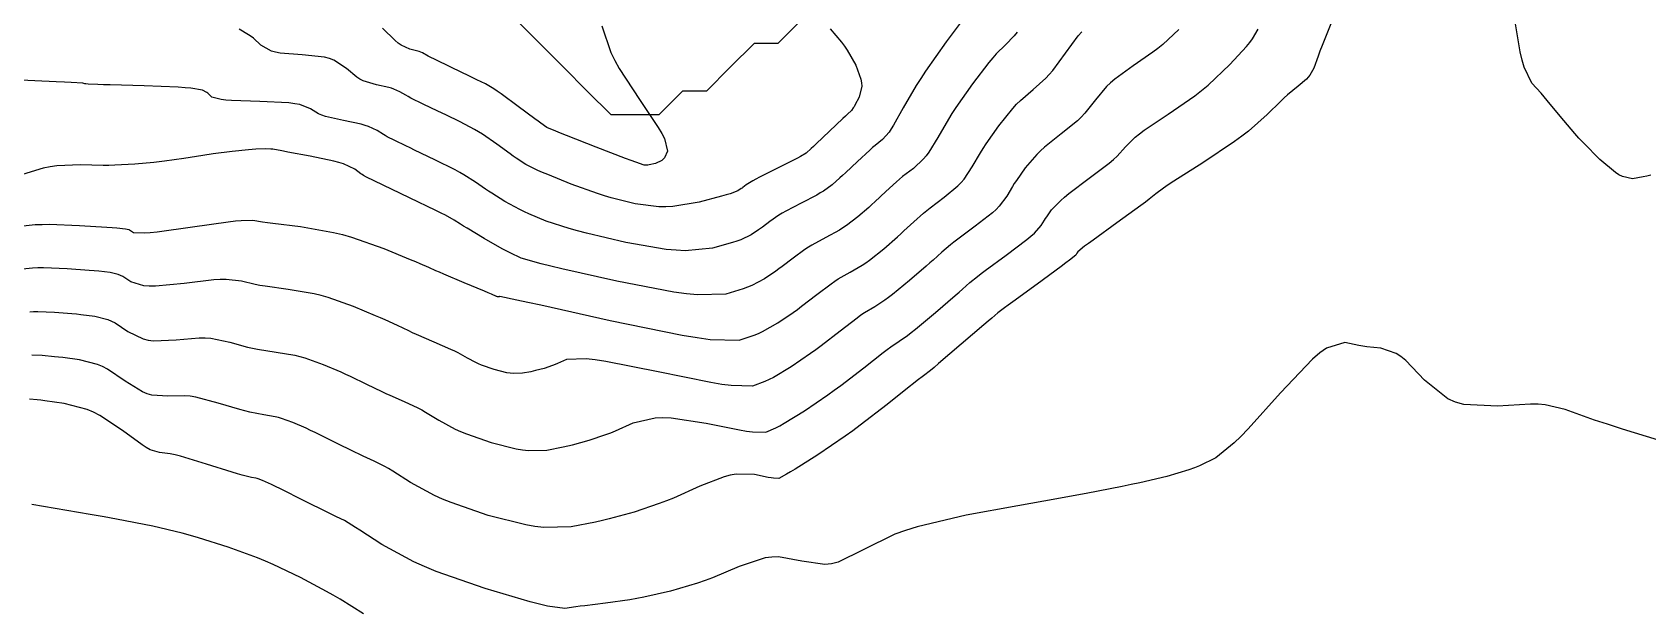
# Model space of a CAD drawing. Header units: metres. Extents: x 837475 to 838479, y 1189012 to 1191015.
# Drawn here: x 837605.8 to 837673.6, y 1189086.7 to 1189110.9 of the extents above; entities that cross this region are included whole.
import ezdxf

# ---------------------------------------------------------------- set-up
doc = ezdxf.new("R2010")
doc.units = ezdxf.units.M
doc.header["$LTSCALE"] = 0.3
for name, color, linetype in [('COTAS 10', 1, 'Continuous'), ('COTAS INT', 252, 'Continuous'), ('DRENAJE', 5, 'Continuous')]:
    doc.layers.add(name, color=color, linetype=linetype)

msp = doc.modelspace()

# ---------------------------------------------------------------- linework, layer by layer
at = {"layer": 'COTAS 10'}
for points, elevation in [([(837653.896, 1189111.042), (837653.226, 1189110.413), (837653.023, 1189110.245), (837652.812, 1189110.08), (837651.987, 1189109.509), (837651.211, 1189108.954), (837651.032, 1189108.799), (837650.868, 1189108.644), (837650.402, 1189108.08), (837649.958, 1189107.517), (837649.807, 1189107.362), (837649.645, 1189107.208), (837648.96, 1189106.656), (837648.265, 1189106.103), (837648.097, 1189105.949), (837647.939, 1189105.794), (837647.455, 1189105.231), (837647.083, 1189104.703), (837646.995, 1189104.57), (837646.915, 1189104.444), (837646.68, 1189104.037), (837646.36, 1189103.619), (837646.226, 1189103.486), (837646.072, 1189103.346), (837645.352, 1189102.777), (837644.621, 1189102.233), (837644.46, 1189102.109), (837644.317, 1189101.996), (837643.951, 1189101.685), (837643.592, 1189101.359), (837643.454, 1189101.237), (837643.299, 1189101.102), (837642.598, 1189100.497), (837641.88, 1189099.907), (837641.714, 1189099.78), (837641.562, 1189099.669), (837641.133, 1189099.4), (837640.707, 1189099.141), (837640.558, 1189099.037), (837640.394, 1189098.918), (837639.687, 1189098.371), (837638.887, 1189097.752), (837638.664, 1189097.588), (837638.44, 1189097.428), (837637.629, 1189096.878), (837636.883, 1189096.432), (837636.701, 1189096.337), (837636.529, 1189096.254), (837635.999, 1189096.06), (837635.113, 1189096.085), (837634.717, 1189096.14), (837634.256, 1189096.216), (837632.047, 1189096.667), (837629.854, 1189097.103), (837629.403, 1189097.171), (837629.019, 1189097.215), (837628.197, 1189097.182), (837627.821, 1189097.013), (837627.718, 1189096.972), (837627.617, 1189096.933), (837627.254, 1189096.811), (837626.898, 1189096.714), (837626.8, 1189096.69), (837626.703, 1189096.669), (837626.352, 1189096.602), (837625.957, 1189096.593), (837625.831, 1189096.607), (837625.698, 1189096.628), (837625.158, 1189096.764), (837624.63, 1189096.948), (837624.505, 1189097), (837624.388, 1189097.051), (837624.043, 1189097.239), (837623.654, 1189097.458), (837623.51, 1189097.529), (837623.349, 1189097.605), (837622.639, 1189097.917), (837621.908, 1189098.231), (837621.735, 1189098.308), (837621.574, 1189098.38), (837621.1, 1189098.605), (837620.58, 1189098.847), (837620.39, 1189098.931), (837620.18, 1189099.022), (837619.258, 1189099.409), (837618.198, 1189099.783), (837617.901, 1189099.866), (837617.603, 1189099.939), (837616.518, 1189100.126), (837615.551, 1189100.257), (837615.328, 1189100.295), (837615.125, 1189100.333), (837614.551, 1189100.475), (837613.912, 1189100.548), (837613.667, 1189100.544), (837613.392, 1189100.528), (837612.156, 1189100.38), (837610.942, 1189100.257), (837610.682, 1189100.256), (837610.454, 1189100.269), (837609.906, 1189100.44), (837609.572, 1189100.663), (837609.479, 1189100.709), (837609.385, 1189100.749), (837609.047, 1189100.839), (837608.563, 1189100.891), (837608.377, 1189100.907), (837608.169, 1189100.924), (837607.233, 1189100.99), (837606.245, 1189101.026), (837606.006, 1189101.024), (837605.781, 1189101.016), (837605.09, 1189100.943)], 1620), ([(837629.679, 1189111.183), (837630.064, 1189110.069), (837630.224, 1189109.738), (837630.407, 1189109.399), (837631.259, 1189108.091), (837632.05, 1189106.927), (837632.194, 1189106.677), (837632.305, 1189106.458), (837632.436, 1189105.928), (837632.308, 1189105.652), (837632.257, 1189105.593), (837632.199, 1189105.541), (837631.931, 1189105.416), (837631.667, 1189105.357), (837631.612, 1189105.346), (837631.564, 1189105.339), (837631.455, 1189105.335), (837631.11, 1189105.46), (837630.913, 1189105.535), (837630.673, 1189105.627), (837629.439, 1189106.102), (837628.196, 1189106.586), (837627.95, 1189106.684), (837627.747, 1189106.766), (837627.369, 1189106.928), (837627.124, 1189107.099), (837627.006, 1189107.186), (837626.865, 1189107.29), (837626.172, 1189107.807), (837625.452, 1189108.334), (837625.294, 1189108.445), (837625.154, 1189108.54), (837624.799, 1189108.754), (837624.435, 1189108.928), (837624.29, 1189108.997), (837624.127, 1189109.076), (837623.375, 1189109.435), (837622.654, 1189109.785), (837622.509, 1189109.857), (837622.387, 1189109.918), (837622.147, 1189110.051), (837622.014, 1189110.112), (837621.961, 1189110.129), (837621.901, 1189110.145), (837621.626, 1189110.204), (837621.253, 1189110.377), (837621.132, 1189110.465), (837621.003, 1189110.57), (837620.472, 1189111.098)], 1610)]:
    msp.add_lwpolyline(points, dxfattribs=dict(at, elevation=elevation))
at = {"layer": 'COTAS INT'}
for points, elevation in [([(837644.927, 1189111.585), (837644.137, 1189110.517), (837643.272, 1189109.289), (837643.069, 1189108.982), (837642.881, 1189108.687), (837642.335, 1189107.741), (837641.93, 1189107.018), (837641.832, 1189106.864), (837641.74, 1189106.732), (837641.458, 1189106.422), (837641.151, 1189106.173), (837641.043, 1189106.079), (837640.925, 1189105.973), (837640.417, 1189105.501), (837639.905, 1189105.017), (837639.783, 1189104.905), (837639.671, 1189104.802), (837639.342, 1189104.51), (837638.98, 1189104.253), (837638.848, 1189104.173), (837638.701, 1189104.088), (837638.053, 1189103.749), (837637.399, 1189103.409), (837637.249, 1189103.323), (837637.112, 1189103.241), (837636.726, 1189102.976), (837636.426, 1189102.744), (837636.343, 1189102.683), (837636.259, 1189102.623), (837635.954, 1189102.417), (837635.518, 1189102.211), (837635.351, 1189102.151), (837635.165, 1189102.09), (837634.323, 1189101.861), (837633.176, 1189101.751), (837632.795, 1189101.766), (837632.388, 1189101.801), (837630.693, 1189102.09), (837629.041, 1189102.483), (837628.661, 1189102.583), (837628.315, 1189102.679), (837627.343, 1189102.995), (837626.62, 1189103.299), (837626.431, 1189103.387), (837626.245, 1189103.478), (837625.614, 1189103.821), (837625.059, 1189104.161), (837624.921, 1189104.249), (837624.791, 1189104.335), (837624.379, 1189104.625), (837623.895, 1189104.937), (837623.719, 1189105.036), (837623.525, 1189105.141), (837622.671, 1189105.568), (837621.822, 1189105.973), (837621.63, 1189106.064), (837621.458, 1189106.147), (837620.992, 1189106.37), (837620.67, 1189106.535), (837620.588, 1189106.581), (837620.51, 1189106.628), (837620.253, 1189106.796), (837619.892, 1189106.964), (837619.748, 1189107.01), (837619.584, 1189107.055), (837618.831, 1189107.216), (837618.085, 1189107.387), (837617.926, 1189107.439), (837617.786, 1189107.492), (837617.453, 1189107.702), (837617.005, 1189107.884), (837616.794, 1189107.92), (837616.545, 1189107.951), (837615.332, 1189108.01), (837614.134, 1189108.052), (837613.895, 1189108.071), (837613.697, 1189108.093), (837613.313, 1189108.202), (837613.179, 1189108.326), (837613.138, 1189108.357), (837613.095, 1189108.387), (837612.924, 1189108.487), (837612.435, 1189108.571), (837612.192, 1189108.591), (837611.902, 1189108.61), (837610.464, 1189108.667), (837609.043, 1189108.708), (837608.763, 1189108.717), (837608.533, 1189108.724), (837608.115, 1189108.742), (837608.023, 1189108.753), (837607.977, 1189108.761), (837607.901, 1189108.778), (837607.412, 1189108.812), (837607.128, 1189108.827), (837606.781, 1189108.844), (837604.99, 1189108.923)], 1614), ([(837660.359, 1189111.488), (837659.917, 1189110.364), (837659.824, 1189110.124), (837659.744, 1189109.914), (837659.56, 1189109.416), (837659.399, 1189109.119), (837659.332, 1189109.036), (837659.257, 1189108.954), (837658.906, 1189108.656), (837658.456, 1189108.292), (837658.318, 1189108.168), (837658.175, 1189108.034), (837657.607, 1189107.467), (837656.824, 1189106.772), (837656.545, 1189106.557), (837656.239, 1189106.333), (837654.909, 1189105.443), (837653.688, 1189104.664), (837653.452, 1189104.51), (837653.259, 1189104.382), (837652.929, 1189104.142), (837652.653, 1189103.914), (837652.494, 1189103.794), (837652.3, 1189103.65), (837651.301, 1189102.924), (837650.301, 1189102.198), (837650.107, 1189102.053), (837649.947, 1189101.934), (837649.667, 1189101.707), (837649.623, 1189101.645), (837649.613, 1189101.63), (837649.604, 1189101.615), (837649.576, 1189101.567), (837649.313, 1189101.354), (837649.155, 1189101.235), (837648.96, 1189101.089), (837647.948, 1189100.347), (837646.934, 1189099.606), (837646.738, 1189099.462), (837646.578, 1189099.345), (837646.307, 1189099.142), (837646.051, 1189098.92), (837645.901, 1189098.792), (837645.717, 1189098.634), (837644.768, 1189097.822), (837643.812, 1189097.009), (837643.624, 1189096.852), (837643.47, 1189096.723), (837643.187, 1189096.5), (837642.913, 1189096.297), (837642.763, 1189096.179), (837642.582, 1189096.036), (837641.661, 1189095.3), (837640.527, 1189094.424), (837640.211, 1189094.192), (837639.895, 1189093.965), (837638.745, 1189093.186), (837637.792, 1189092.578), (837637.6, 1189092.46), (837637.439, 1189092.363), (837637.116, 1189092.193), (837636.885, 1189092.199), (837636.782, 1189092.214), (837636.662, 1189092.234), (837636.086, 1189092.351), (837635.316, 1189092.369), (837635.073, 1189092.326), (837634.818, 1189092.263), (837633.788, 1189091.86), (837632.689, 1189091.366), (837632.389, 1189091.245), (837632.091, 1189091.131), (837631.032, 1189090.774), (837629.991, 1189090.49), (837629.705, 1189090.422), (837629.419, 1189090.358), (837628.396, 1189090.164), (837627.241, 1189090.136), (837626.873, 1189090.177), (837626.484, 1189090.239), (837624.905, 1189090.637), (837623.361, 1189091.176), (837622.995, 1189091.326), (837622.655, 1189091.477), (837621.646, 1189092.025), (837620.905, 1189092.497), (837620.733, 1189092.6), (837620.576, 1189092.691), (837620.13, 1189092.917), (837619.666, 1189093.127), (837619.497, 1189093.208), (837619.311, 1189093.297), (837618.494, 1189093.701), (837617.654, 1189094.114), (837617.454, 1189094.209), (837617.267, 1189094.297), (837616.709, 1189094.543), (837616.238, 1189094.709), (837616.106, 1189094.746), (837615.974, 1189094.778), (837615.491, 1189094.862), (837614.902, 1189094.972), (837614.703, 1189095.021), (837614.487, 1189095.078), (837613.577, 1189095.354), (837612.636, 1189095.599), (837612.401, 1189095.637), (837612.176, 1189095.662), (837611.458, 1189095.647), (837610.791, 1189095.684), (837610.6, 1189095.742), (837610.406, 1189095.821), (837609.679, 1189096.279), (837608.93, 1189096.778), (837608.721, 1189096.882), (837608.513, 1189096.972), (837607.756, 1189097.172), (837607.054, 1189097.263), (837606.879, 1189097.283), (837606.713, 1189097.3), (837606.186, 1189097.346), (837605.757, 1189097.362)], 1624), ([(837673.711, 1189104.923), (837673.54, 1189104.884), (837673.384, 1189104.85), (837672.94, 1189104.767), (837672.518, 1189104.86), (837672.375, 1189104.937), (837672.222, 1189105.036), (837671.574, 1189105.576), (837670.879, 1189106.272), (837670.695, 1189106.469), (837670.516, 1189106.667), (837669.9, 1189107.397), (837669.36, 1189108.06), (837669.228, 1189108.216), (837669.103, 1189108.36), (837668.718, 1189108.779), (837668.396, 1189109.448), (837668.311, 1189109.748), (837668.229, 1189110.099), (837667.946, 1189111.782)], 1624), ([(837605.008, 1189102.751), (837605.894, 1189102.845), (837606.183, 1189102.855), (837606.49, 1189102.858), (837607.756, 1189102.812), (837608.897, 1189102.735), (837609.126, 1189102.719), (837609.317, 1189102.705), (837609.693, 1189102.672), (837609.822, 1189102.638), (837609.857, 1189102.623), (837609.893, 1189102.605), (837610.02, 1189102.521), (837610.478, 1189102.494), (837610.722, 1189102.513), (837611.017, 1189102.543), (837612.505, 1189102.747), (837614, 1189102.961), (837614.3, 1189102.997), (837614.549, 1189103.023), (837615.038, 1189103.035), (837615.443, 1189102.96), (837615.641, 1189102.932), (837615.876, 1189102.9), (837617.031, 1189102.759), (837618.418, 1189102.519), (837618.799, 1189102.425), (837619.177, 1189102.32), (837620.532, 1189101.842), (837621.637, 1189101.385), (837621.858, 1189101.292), (837622.043, 1189101.214), (837622.404, 1189101.057), (837622.706, 1189100.922), (837622.854, 1189100.858), (837623.029, 1189100.783), (837623.893, 1189100.417), (837624.736, 1189100.062), (837624.898, 1189099.993), (837625.029, 1189099.938), (837625.242, 1189099.846), (837625.255, 1189099.839), (837625.285, 1189099.827), (837625.306, 1189099.822), (837625.311, 1189099.821), (837625.331, 1189099.821), (837625.344, 1189099.824), (837625.352, 1189099.826), (837625.366, 1189099.829), (837625.379, 1189099.834), (837625.383, 1189099.835), (837625.387, 1189099.837), (837625.402, 1189099.844), (837626.12, 1189099.692), (837626.568, 1189099.593), (837627.123, 1189099.471), (837630.028, 1189098.825), (837633.053, 1189098.207), (837633.684, 1189098.103), (837634.227, 1189098.027), (837635.44, 1189097.994), (837636.074, 1189098.2), (837636.251, 1189098.275), (837636.428, 1189098.358), (837637.071, 1189098.724), (837637.713, 1189099.16), (837637.89, 1189099.287), (837638.067, 1189099.416), (837638.7, 1189099.906), (837639.3, 1189100.359), (837639.455, 1189100.466), (837639.605, 1189100.564), (837640.106, 1189100.85), (837640.608, 1189101.142), (837640.758, 1189101.244), (837640.913, 1189101.356), (837641.513, 1189101.835), (837642.09, 1189102.335), (837642.231, 1189102.46), (837642.363, 1189102.579), (837642.773, 1189102.957), (837643.186, 1189103.322), (837643.321, 1189103.432), (837643.464, 1189103.546), (837644.054, 1189103.992), (837644.628, 1189104.475), (837644.761, 1189104.612), (837644.883, 1189104.752), (837645.231, 1189105.271), (837645.57, 1189105.858), (837645.687, 1189106.041), (837645.813, 1189106.232), (837646.349, 1189106.993), (837646.935, 1189107.724), (837647.092, 1189107.897), (837647.247, 1189108.056), (837647.79, 1189108.522), (837648.318, 1189108.988), (837648.464, 1189109.147), (837648.61, 1189109.319), (837649.138, 1189110.049), (837649.672, 1189110.774), (837649.822, 1189110.943)], 1618), ([(837647.121, 1189110.931), (837646.99, 1189110.767), (837646.619, 1189110.388), (837646.229, 1189110.009), (837646.087, 1189109.845), (837645.931, 1189109.655), (837645.243, 1189108.755), (837644.542, 1189107.761), (837644.378, 1189107.511), (837644.226, 1189107.273), (837643.783, 1189106.506), (837643.406, 1189105.885), (837643.296, 1189105.738), (837643.184, 1189105.603), (837642.756, 1189105.207), (837642.307, 1189104.86), (837642.182, 1189104.756), (837642.056, 1189104.648), (837641.595, 1189104.229), (837641.134, 1189103.798), (837641.007, 1189103.683), (837640.881, 1189103.569), (837640.428, 1189103.173), (837639.947, 1189102.804), (837639.803, 1189102.708), (837639.655, 1189102.615), (837639.08, 1189102.3), (837638.502, 1189101.986), (837638.352, 1189101.894), (837638.206, 1189101.8), (837637.713, 1189101.441), (837637.246, 1189101.08), (837637.116, 1189100.985), (837636.986, 1189100.892), (837636.513, 1189100.571), (837635.973, 1189100.285), (837635.801, 1189100.213), (837635.619, 1189100.145), (837634.882, 1189099.927), (837633.694, 1189099.891), (837633.228, 1189099.937), (837632.703, 1189100.008), (837630.313, 1189100.468), (837628.007, 1189100.994), (837627.535, 1189101.107), (837627.136, 1189101.205), (837626.296, 1189101.441), (837625.832, 1189101.655), (837625.671, 1189101.739), (837625.494, 1189101.834), (837624.737, 1189102.267), (837624.026, 1189102.691), (837623.879, 1189102.781), (837623.754, 1189102.858), (837623.483, 1189103.035), (837623.116, 1189103.238), (837622.931, 1189103.332), (837622.71, 1189103.442), (837621.607, 1189103.975), (837620.123, 1189104.683), (837619.8, 1189104.837), (837619.678, 1189104.91), (837619.628, 1189104.943), (837619.571, 1189104.982), (837619.307, 1189105.169), (837618.831, 1189105.39), (837618.641, 1189105.45), (837618.425, 1189105.51), (837617.434, 1189105.722), (837616.501, 1189105.892), (837616.322, 1189105.926), (837616.178, 1189105.953), (837615.943, 1189106.003), (837615.876, 1189106.013), (837615.837, 1189106.016), (837615.79, 1189106.018), (837615.546, 1189106.023), (837615.151, 1189106.009), (837615.008, 1189105.998), (837614.851, 1189105.985), (837614.162, 1189105.912), (837613.374, 1189105.813), (837612.934, 1189105.751), (837612.132, 1189105.627), (837611.327, 1189105.508), (837611.104, 1189105.48), (837610.881, 1189105.455), (837610.077, 1189105.378), (837609.239, 1189105.337), (837608.994, 1189105.333), (837608.745, 1189105.333), (837607.8, 1189105.359), (837606.803, 1189105.317), (837606.521, 1189105.273), (837606.237, 1189105.215), (837605.187, 1189104.891)], 1616), ([(837605.668, 1189099.187), (837605.829, 1189099.192), (837606.001, 1189099.194), (837606.709, 1189099.168), (837607.441, 1189099.112), (837607.628, 1189099.095), (837607.808, 1189099.077), (837608.402, 1189099.006), (837608.949, 1189098.861), (837609.1, 1189098.796), (837609.251, 1189098.72), (837609.792, 1189098.36), (837610.43, 1189098.045), (837610.641, 1189097.999), (837610.867, 1189097.97), (837611.807, 1189098.014), (837612.784, 1189098.095), (837613.034, 1189098.09), (837613.274, 1189098.074), (837614.064, 1189097.914), (837614.806, 1189097.706), (837615.015, 1189097.658), (837615.227, 1189097.615), (837616.005, 1189097.494), (837616.789, 1189097.358), (837617.004, 1189097.306), (837617.218, 1189097.246), (837617.983, 1189096.976), (837618.724, 1189096.659), (837618.922, 1189096.57), (837619.117, 1189096.481), (837619.797, 1189096.153), (837620.443, 1189095.839), (837620.616, 1189095.758), (837620.787, 1189095.679), (837621.385, 1189095.417), (837621.963, 1189095.148), (837622.121, 1189095.064), (837622.279, 1189094.977), (837622.845, 1189094.632), (837623.522, 1189094.264), (837623.75, 1189094.163), (837623.996, 1189094.062), (837625.031, 1189093.701), (837626.091, 1189093.433), (837626.352, 1189093.392), (837626.599, 1189093.364), (837627.374, 1189093.383), (837628.061, 1189093.513), (837628.252, 1189093.556), (837628.445, 1189093.602), (837629.143, 1189093.792), (837629.854, 1189094.032), (837630.054, 1189094.109), (837630.255, 1189094.19), (837630.993, 1189094.521), (837631.919, 1189094.739), (837632.238, 1189094.749), (837632.585, 1189094.736), (837634.067, 1189094.509), (837635.459, 1189094.225), (837635.749, 1189094.177), (837635.999, 1189094.142), (837636.558, 1189094.127), (837636.984, 1189094.309), (837637.15, 1189094.398), (837637.337, 1189094.505), (837638.187, 1189095.032), (837639.168, 1189095.697), (837639.438, 1189095.89), (837639.707, 1189096.088), (837640.674, 1189096.835), (837641.488, 1189097.477), (837641.66, 1189097.608), (837641.81, 1189097.719), (837642.16, 1189097.95), (837642.516, 1189098.196), (837642.669, 1189098.316), (837642.846, 1189098.458), (837643.683, 1189099.16), (837644.508, 1189099.868), (837644.678, 1189100.015), (837644.822, 1189100.14), (837645.129, 1189100.413), (837645.447, 1189100.671), (837645.599, 1189100.786), (837645.777, 1189100.92), (837646.65, 1189101.562), (837647.516, 1189102.218), (837647.69, 1189102.361), (837647.836, 1189102.487), (837648.128, 1189102.802), (837648.259, 1189103.029), (837648.304, 1189103.1), (837648.353, 1189103.174), (837648.561, 1189103.469), (837648.943, 1189103.864), (837649.102, 1189104.001), (837649.283, 1189104.15), (837650.131, 1189104.79), (837650.972, 1189105.429), (837651.151, 1189105.578), (837651.305, 1189105.716), (837651.665, 1189106.111), (837652.063, 1189106.513), (837652.242, 1189106.654), (837652.45, 1189106.809), (837653.448, 1189107.476), (837654.571, 1189108.254), (837654.858, 1189108.478), (837655.134, 1189108.706), (837656.046, 1189109.563), (837656.741, 1189110.326), (837656.881, 1189110.496), (837656.997, 1189110.648), (837657.227, 1189111.045)], 1622), ([(837639.265, 1189111.067), (837639.742, 1189110.5), (837639.861, 1189110.336), (837639.974, 1189110.169), (837640.338, 1189109.544), (837640.559, 1189108.946), (837640.583, 1189108.797), (837640.59, 1189108.654), (837640.483, 1189108.198), (837640.304, 1189107.863), (837640.266, 1189107.796), (837640.234, 1189107.741), (837640.16, 1189107.637), (837639.994, 1189107.487), (837639.904, 1189107.402), (837639.794, 1189107.299), (837639.24, 1189106.772), (837638.675, 1189106.237), (837638.56, 1189106.128), (837638.462, 1189106.036), (837638.257, 1189105.848), (837638.014, 1189105.702), (837637.892, 1189105.637), (837637.747, 1189105.561), (837637.026, 1189105.199), (837636.297, 1189104.831), (837636.146, 1189104.752), (837636.018, 1189104.682), (837635.74, 1189104.512), (837635.606, 1189104.409), (837635.569, 1189104.381), (837635.532, 1189104.355), (837635.396, 1189104.263), (837635.064, 1189104.138), (837634.902, 1189104.09), (837634.71, 1189104.036), (837633.765, 1189103.794), (837632.657, 1189103.612), (837632.363, 1189103.595), (837632.074, 1189103.594), (837631.074, 1189103.712), (837630.076, 1189103.972), (837629.787, 1189104.059), (837629.494, 1189104.153), (837628.391, 1189104.548), (837627.408, 1189104.943), (837627.191, 1189105.036), (837626.996, 1189105.122), (837626.492, 1189105.375), (837626.092, 1189105.63), (837625.964, 1189105.717), (837625.828, 1189105.812), (837625.276, 1189106.216), (837624.674, 1189106.636), (837624.507, 1189106.741), (837624.339, 1189106.841), (837623.735, 1189107.161), (837623.128, 1189107.451), (837622.792, 1189107.611), (837622.183, 1189107.903), (837621.662, 1189108.16), (837621.549, 1189108.219), (837621.449, 1189108.273), (837621.2, 1189108.424), (837620.953, 1189108.538), (837620.854, 1189108.569), (837620.743, 1189108.6), (837620.229, 1189108.71), (837619.669, 1189108.882), (837619.529, 1189108.952), (837619.395, 1189109.031), (837618.962, 1189109.4), (837618.438, 1189109.75), (837618.247, 1189109.818), (837618.035, 1189109.873), (837617.1, 1189109.97), (837616.186, 1189110.042), (837615.987, 1189110.082), (837615.811, 1189110.131), (837615.371, 1189110.382), (837615.056, 1189110.673), (837614.959, 1189110.747), (837614.857, 1189110.819), (837614.453, 1189111.055)], 1612), ([(837675.549, 1189093.34), (837672.524, 1189094.263), (837671.89, 1189094.464), (837671.345, 1189094.642), (837670.11, 1189095.085), (837669.275, 1189095.283), (837668.982, 1189095.306), (837668.661, 1189095.314), (837667.279, 1189095.23), (837665.861, 1189095.291), (837665.518, 1189095.39), (837665.197, 1189095.526), (837664.215, 1189096.316), (837663.423, 1189097.146), (837663.22, 1189097.307), (837663.025, 1189097.439), (837662.383, 1189097.664), (837661.789, 1189097.717), (837661.625, 1189097.74), (837661.461, 1189097.766), (837660.869, 1189097.891), (837660.095, 1189097.658), (837659.815, 1189097.459), (837659.508, 1189097.202), (837658.163, 1189095.788), (837656.816, 1189094.276), (837656.508, 1189093.957), (837656.228, 1189093.682), (837655.448, 1189093.049), (837654.769, 1189092.717), (837654.553, 1189092.631), (837654.324, 1189092.549), (837653.392, 1189092.275), (837652.256, 1189092.011), (837651.899, 1189091.934), (837651.522, 1189091.856), (837650.004, 1189091.564), (837648.235, 1189091.239), (837647.144, 1189091.039), (837644.974, 1189090.641), (837642.913, 1189090.162), (837642.427, 1189090.009), (837641.977, 1189089.847), (837640.656, 1189089.187), (837639.602, 1189088.678), (837639.32, 1189088.611), (837639.043, 1189088.577), (837638.076, 1189088.72), (837637.103, 1189088.9), (837636.821, 1189088.889), (837636.534, 1189088.851), (837635.45, 1189088.496), (837634.327, 1189088.016), (837634.014, 1189087.899), (837633.7, 1189087.79), (837632.56, 1189087.456), (837631.445, 1189087.203), (837631.146, 1189087.146), (837630.853, 1189087.093), (837629.83, 1189086.948), (837628.965, 1189086.848), (837628.771, 1189086.824), (837628.596, 1189086.802), (837628.126, 1189086.736), (837627.405, 1189086.831), (837627.071, 1189086.91), (837626.679, 1189087.012), (837624.778, 1189087.574), (837622.727, 1189088.29), (837622.24, 1189088.489), (837621.788, 1189088.689), (837620.447, 1189089.418), (837619.53, 1189090.017), (837619.345, 1189090.136), (837619.189, 1189090.234), (837618.876, 1189090.417), (837618.545, 1189090.576), (837618.379, 1189090.658), (837618.18, 1189090.756), (837617.191, 1189091.25), (837616.192, 1189091.747), (837615.986, 1189091.849), (837615.811, 1189091.934), (837615.435, 1189092.11), (837615.258, 1189092.172), (837615.209, 1189092.186), (837615.159, 1189092.198), (837614.978, 1189092.229), (837614.578, 1189092.329), (837614.39, 1189092.384), (837614.168, 1189092.451), (837613.09, 1189092.793), (837611.998, 1189093.124), (837611.768, 1189093.184), (837611.568, 1189093.229), (837611.109, 1189093.28), (837610.716, 1189093.397), (837610.559, 1189093.485), (837610.381, 1189093.597), (837609.565, 1189094.199), (837608.609, 1189094.836), (837608.343, 1189094.969), (837608.077, 1189095.083), (837607.111, 1189095.339), (837606.299, 1189095.449), (837606.13, 1189095.471), (837605.985, 1189095.489), (837605.663, 1189095.524)], 1626), ([(837619.676, 1189086.5), (837618.692, 1189087.116), (837618.408, 1189087.283), (837618.119, 1189087.448), (837617.033, 1189088.031), (837615.888, 1189088.575), (837615.561, 1189088.716), (837615.231, 1189088.852), (837614.003, 1189089.309), (837612.756, 1189089.703), (837612.412, 1189089.8), (837612.07, 1189089.892), (837610.84, 1189090.181), (837609.315, 1189090.476), (837608.786, 1189090.572), (837608.211, 1189090.674), (837605.749, 1189091.094)], 1628)]:
    msp.add_lwpolyline(points, dxfattribs=dict(at, elevation=elevation))
at = {"layer": 'DRENAJE'}
for points in [[(837630.071, 1189107.453, 1610.002), (837629.072, 1189108.453, 1610), (837628.072, 1189109.453, 1609.973), (837627.072, 1189110.452, 1609.542), (837626.073, 1189111.452, 1608.812), (837625.073, 1189112.452, 1608.258), (837624.073, 1189112.452, 1608.046), (837623.074, 1189113.451, 1608.002), (837622.074, 1189114.451, 1607.867), (837621.075, 1189115.451, 1607.414), (837621.075, 1189116.45, 1607.029), (837621.075, 1189117.45, 1606.656), (837620.075, 1189118.45, 1606.205), (837620.075, 1189119.449, 1606.062), (837619.075, 1189120.449, 1606.004)], [(837652.064, 1189120.449, 1616.267), (837651.064, 1189119.449, 1616.016), (837650.065, 1189118.45, 1615.838), (837649.065, 1189118.45, 1615.554), (837648.065, 1189118.45, 1615.251), (837647.066, 1189117.45, 1614.854), (837646.066, 1189116.45, 1614.392), (837645.066, 1189115.451, 1613.964), (837644.067, 1189115.451, 1613.714), (837643.067, 1189114.451, 1613.36), (837642.067, 1189113.451, 1613.005), (837641.068, 1189112.452, 1612.65), (837640.068, 1189111.452, 1612.292), (837639.068, 1189111.452, 1612.062), (837638.069, 1189111.452, 1611.873), (837637.069, 1189110.452, 1611.575), (837636.069, 1189110.452, 1611.333), (837635.07, 1189109.453, 1611), (837634.07, 1189108.453, 1610.668), (837633.07, 1189108.453, 1610.432), (837632.071, 1189107.453, 1610.117), (837631.071, 1189107.453, 1610.016), (837630.071, 1189107.453, 1610.002)]]:
    msp.add_polyline3d(points, dxfattribs=at)

doc.saveas('drawing.dxf')
